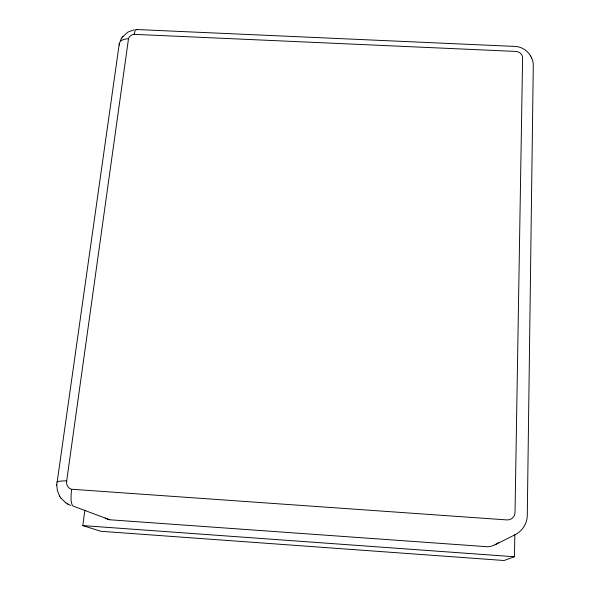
<?xml version="1.0" encoding="UTF-8"?>
<svg xmlns="http://www.w3.org/2000/svg" width="590" height="590" viewBox="0 0 590 590"><rect width="100%" height="100%" fill="white"/><g stroke="black" fill="none" stroke-linecap="round" stroke-linejoin="round"><path stroke-width="0.89" d="M84.871 510.077L82.799 525.594L100.861 531.295L504.074 560.5L514.451 556.754L514.819 534.673M66.685 480.865L66.574 482.362A7.95 7.375 -52.3 0 0 71.183 489.213L506.95 519.923A8.171 7.766 52.5 0 0 515.026 512.452L522.607 57.879A6.962 6.143 8 0 0 515.778 51.426L133.819 34.331A6.748 5.9 -16.5 0 0 128.554 38.328L66.685 480.865A22.044 2.205 3.5 0 0 56.957 482.229M56.729 485.105L119.335 43.35M120.338 40.54L121.747 38.055M122.639 36.801L127.905 32.111L134.122 29.78M495.099 544.732L515.402 534.562C522.379 530.971 527.128 523.492 527.283 515.63L533.279 66.124C533.729 56.072 525.166 46.758 515.085 46.433L136.246 29.5M121.356 38.616L122.971 36.329M105.212 518.109A19.935 18.681 -55.6 0 0 109.843 519.783L487.701 546.753A20.407 19.448 56.2 0 0 496.581 543.884M82.799 525.594L514.451 556.754M109.843 519.783L73.44 506.205A22.221 5.767 -77.7 0 1 71.678 489.346M67.651 503.978L70.726 505.431M60.999 498.181L65.792 502.813M65.291 502.496L68.167 504.295M56.721 484.825L57.385 490.725L59.745 496.308M59.465 495.888L61.301 498.631M530.292 55.342L530.631 55.976M531.332 57.304L531.708 58.012M134.277 34.286A19.485 3.466 85.7 0 1 136.983 29.95M119.357 45.165A19.47 8.526 16.1 0 1 128.421 38.726M498.639 542.372A20.407 19.448 56.2 0 1 497.289 543.412"/></g></svg>
